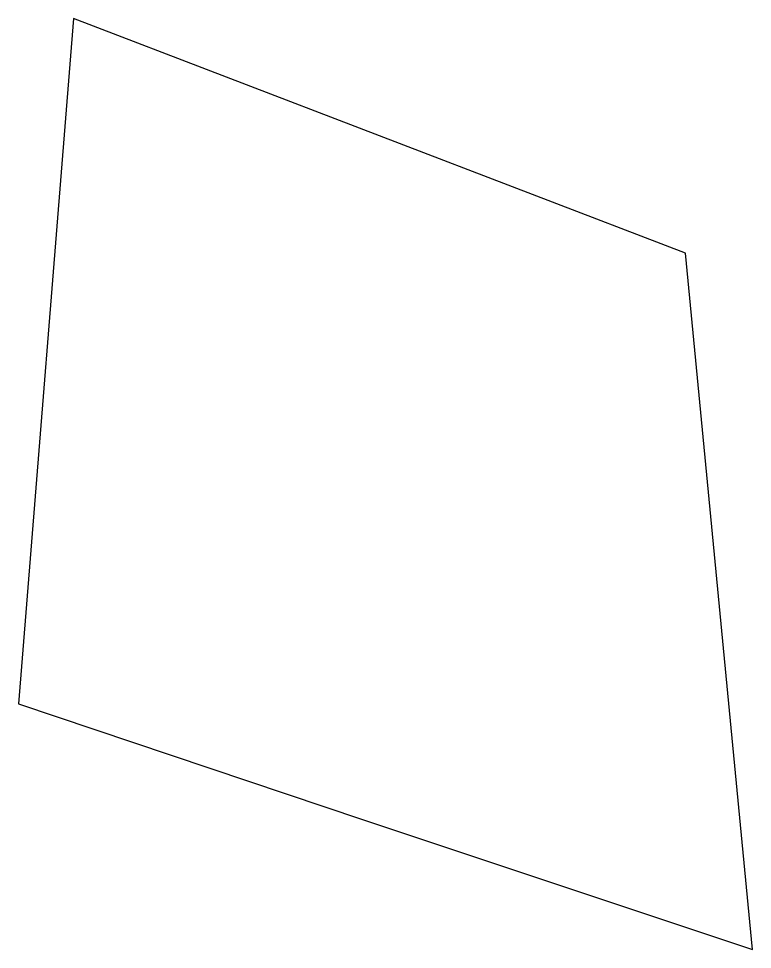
# Model space of a CAD drawing. Header units: millimetres. Extents: x 626217.4 to 626244.9, y 1342968 to 1343002.9.
import ezdxf

# ---------------------------------------------------------------- set-up
doc = ezdxf.new("R2010")
doc.units = ezdxf.units.MM

msp = doc.modelspace()

# ---------------------------------------------------------------- linework, layer by layer
msp.add_lwpolyline([(626219.4126, 1343002.922), (626217.3565, 1342977.2542), (626230.2459, 1342972.916), (626244.8565, 1342968.0484), (626242.3521, 1342994.1284)], close=True)

doc.saveas('drawing.dxf')
